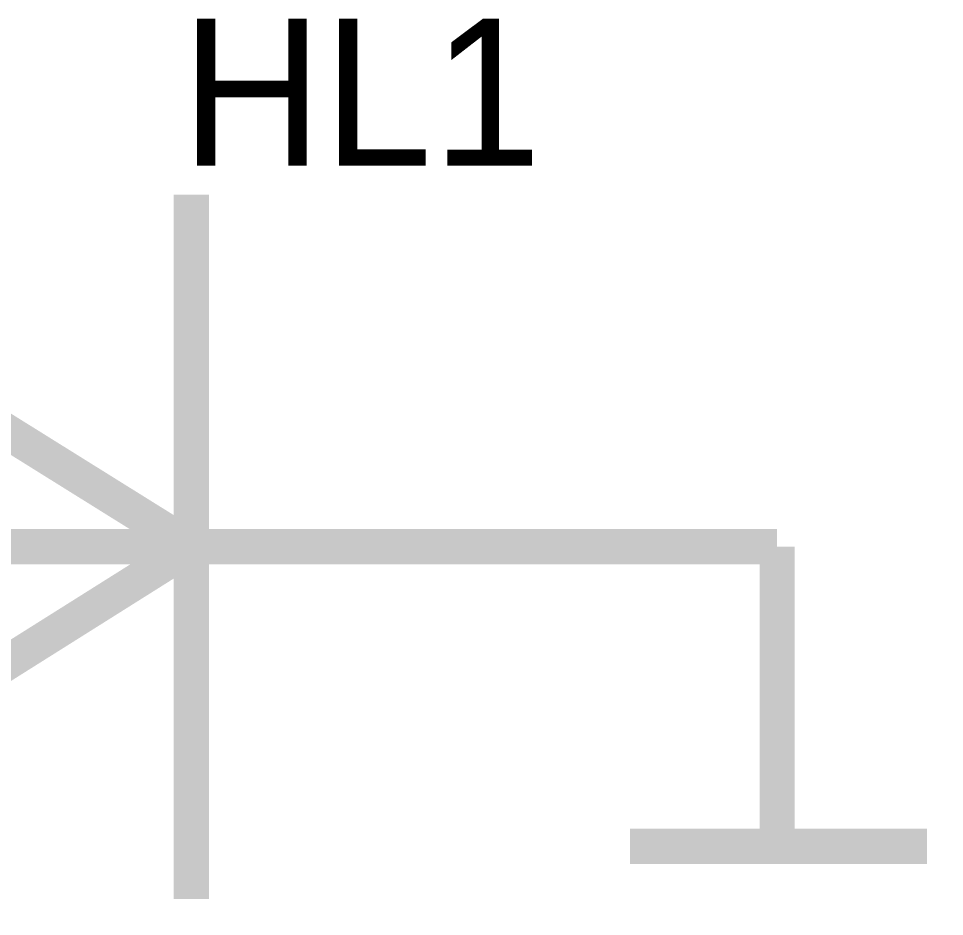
# Model space of a CAD drawing. Header units: inches. Extents: x 0 to 594, y 0 to 420.
# Drawn here: x 391.03 to 398.93, y 159.34 to 167 of the extents above; entities that cross this region are included whole.
import ezdxf

# ---------------------------------------------------------------- set-up
doc = ezdxf.new("R2010")
doc.units = ezdxf.units.IN
doc.layers.add('Sheet', color=255, linetype='Continuous')

msp = doc.modelspace()

# ---------------------------------------------------------------- linework, layer by layer
at = {"layer": 'Sheet'}
for points in [[(392.5059, 165.4959, 0.2997, 0.2997, 0), (392.5059, 159.4934, 0.2997, 0.2997, 0)], [(387.5111, 162.4947, 0.2997, 0.2997, 0), (392.5059, 162.4947, 0.2997, 0.2997, 0)], [(392.5059, 162.4947, 0.2997, 0.2997, 0), (397.5007, 162.4947, 0.2997, 0.2997, 0)], [(397.5007, 162.4947, 0.2997, 0.2997, 0), (397.5007, 159.9413, 0.2997, 0.2997, 0)], [(396.2464, 159.9413, 0.2997, 0.2997, 0), (398.7774, 159.9413, 0.2997, 0.2997, 0)]]:
    msp.add_lwpolyline(points, format="xyseb", dxfattribs=at)
msp.add_lwpolyline([(388.519, 159.9861, 0.2997, 0.2997, 0), (388.519, 164.9808, 0.2997, 0.2997, 0), (392.5059, 162.4947, 0.2997, 0.2997, 0), (388.519, 159.9861, 0.2997, 0.2997, 0)], format="xyseb", close=True, dxfattribs=at)

# ---------------------------------------------------------------- texts
msp.add_text('HL1', height=1.25427, dxfattribs=at).set_placement((392.4163, 165.7423))

doc.saveas('drawing.dxf')
